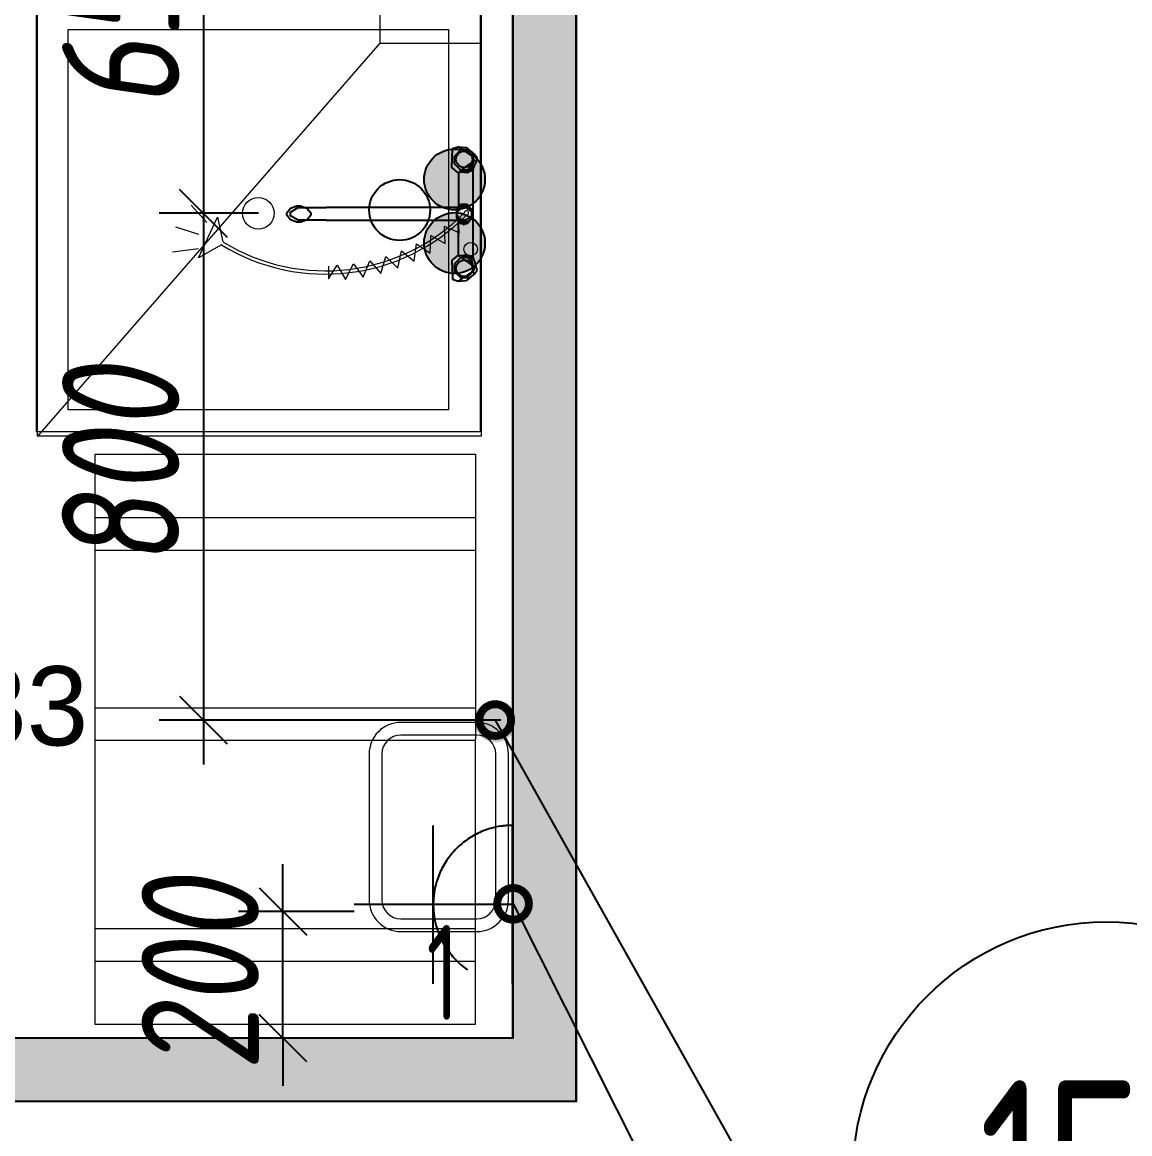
# Model space of a CAD drawing. Header units: millimetres. Extents: x -314343 to 8741575, y 21428 to 162031.
# Drawn here: x -208437 to -206689, y 111091 to 112845 of the extents above; entities that cross this region are included whole.
import ezdxf
from ezdxf import colors
from ezdxf.entities.mleader import LeaderData, LeaderLine
from ezdxf.enums import TextEntityAlignment as Align
from ezdxf.math import Vec2, Vec3

# ---------------------------------------------------------------- set-up
doc = ezdxf.new("R2010")
doc.units = ezdxf.units.MM
doc.header["$MEASUREMENT"] = 0
doc.header["$PDSIZE"] = -4
doc.linetypes.add('DASHED2', pattern=[9.525, 6.35, -3.175])
doc.layers.get('0').update_dxf_attribs({"color": 250, "lineweight": 9})
doc.layers.get('Defpoints').update_dxf_attribs({"color": 6})
for name, color, linetype, lineweight in [('АР_Маркер экспликации', 239, 'Continuous', 13), ('АР_Номер помещения', 1, 'Continuous', 25), ('АР_Перегородки газоблок', 165, 'Continuous', 30), ('АР_Перегородки газоблок_Штрих', 165, 'Continuous', 5), ('ТХ_пищеблок', 253, 'Continuous', 20)]:
    doc.layers.add(name, color=color, linetype=linetype, lineweight=lineweight)
for name, color, linetype in [('ТХ_ВК_трапы', 5, 'Continuous'), ('ТХ_Вода', 10, 'Continuous'), ('ТХ_пищеблок_позиции', 252, 'Continuous'), ('ТХ_привязки ЭО', 222, 'Continuous'), ('ТХ_привязки_ВК', 82, 'Continuous'), ('ТХ_привязки_ОВ', 200, 'Continuous'), ('ТХ_розетки ЭО', 222, 'Continuous')]:
    doc.layers.add(name, color=color, linetype=linetype)
doc.styles.add('GOST 2.304', font='CS_Gost2304.shx')
doc.styles.add('gost_A', font='CS_Gost2304.shx', dxfattribs={"width": 0.71})
doc.styles.add('ISOCPEUR', font='isocpeur.ttf', dxfattribs={"width": 0.7})
doc.styles.add('Standart Arial', font='arial.ttf', dxfattribs={"width": 0.7, "height": 250})
doc.styles.add('Архитектурный размер', font='isocpeur.ttf', dxfattribs={"width": 0.8, "oblique": 8})
doc.dimstyles.new('R_75', dxfattribs={"dimtxt": 185, "dimasz": 75, "dimexe": 70, "dimexo": 0, "dimgap": 38, "dimtad": 1, "dimdec": 0, "dimzin": 0, "dimdsep": 46, "dimtxsty": 'Архитектурный размер', "dimblk": 'OBLIQUE', "dimcen": 0, "dimdle": 70, "dimclrd": 256, "dimclre": 256, "dimclrt": 256, "dimadec": 0, "dimazin": 0, "dimtfac": 2, "dimtdec": 0, "dimtix": 1, "dimtmove": 0, "dimatfit": 3, "dimfxl": 1, "dimtvp": 3, "dimtolj": 1, "dimtzin": 0, "dimarcsym": 0})

# ---------------------------------------------------------------- blocks, each defined once
blk = doc.blocks.new('*U476')
at = {"layer": 'АР_Номер помещения', "color": 7}
blk.add_circle((-5271, -1713.5), 400, dxfattribs=at)
at = {"color": 7, "style": 'ISOCPEUR', "width": 0.7, "flags": 1}
blk.add_attdef('КАТЕГОРИЯ', (-499.2, -2092.2), '', height=250, dxfattribs=at)
at = {"layer": 'АР_Номер помещения', "color": 7, "style": 'ISOCPEUR', "width": 0.7}
blk.add_attdef('НОМЕР_ПОМЕЩЕНИЯ', text='', height=300, dxfattribs=at).set_placement((-5271, -1713.5), align=Align.MIDDLE_CENTER)
blk = doc.blocks.new('_DotSmall')
at = {"color": 0, "linetype": 'ByBlock', "const_width": 0.5}
blk.add_lwpolyline([(-0.0625, 0, 1), (0.0625, 0, 1)], format="xyb", close=True, dxfattribs=at)
blk = doc.blocks.new('_Oblique')
at = {"color": 0, "linetype": 'ByBlock', "lineweight": -2}
blk.add_line((-0.5, -0.5), (0.5, 0.5), dxfattribs=at)
blk = doc.blocks.new('*D568')
at = {"layer": 'Defpoints', "color": 0, "ltscale": 500, "transparency": 16777216}
for p in [(-208064.3, 113193.8), (-208151, 112543.8), (-208064.3, 112543.8)]:
    blk.add_point(p, dxfattribs=at)
at = {"layer": 'ТХ_привязки_ВК', "lineweight": -2, "ltscale": 500, "transparency": 16777216}
for p, q in [((-208151, 113263.8), (-208151, 112473.8)), ((-208064.3, 113193.8), (-208221, 113193.8)), ((-208064.3, 112543.8), (-208221, 112543.8))]:
    blk.add_line(p, q, dxfattribs=at)
at = {"layer": 'ТХ_привязки_ВК', "lineweight": -2, "ltscale": 500, "transparency": 16777216, "xscale": 75, "yscale": 75, "zscale": 75}
for p, rotation in [((-208151, 113193.8), 90), ((-208151, 112543.8), 270)]:
    blk.add_blockref('_Oblique', p, dxfattribs=dict(at, rotation=rotation))
at = {"layer": 'ТХ_привязки_ВК', "ltscale": 500, "transparency": 16777216, "insert": (-208281.5, 112868.8), "char_height": 185, "attachment_point": 5, "rotation": 90, "style": 'Архитектурный размер'}
blk.add_mtext('\\A1;650', dxfattribs=at)
blk = doc.blocks.new('*D569')
at = {"layer": 'Defpoints', "color": 0, "ltscale": 500, "transparency": 16777216}
for p in [(-208064.3, 112543.8), (-208151, 111744), (-207681.4, 111744)]:
    blk.add_point(p, dxfattribs=at)
at = {"layer": 'ТХ_привязки_ВК', "lineweight": -2, "ltscale": 500, "transparency": 16777216}
for p, q in [((-208151, 112613.8), (-208151, 111674)), ((-208064.3, 112543.8), (-208221, 112543.8)), ((-207681.4, 111744), (-208221, 111744))]:
    blk.add_line(p, q, dxfattribs=at)
at = {"layer": 'ТХ_привязки_ВК', "lineweight": -2, "ltscale": 500, "transparency": 16777216, "xscale": 75, "yscale": 75, "zscale": 75}
for p, rotation in [((-208151, 112543.8), 90), ((-208151, 111744), 270)]:
    blk.add_blockref('_Oblique', p, dxfattribs=dict(at, rotation=rotation))
at = {"layer": 'ТХ_привязки_ВК', "ltscale": 500, "transparency": 16777216, "insert": (-208281.5, 112143.9), "char_height": 185, "attachment_point": 5, "rotation": 90, "style": 'Архитектурный размер'}
blk.add_mtext('\\A1;800', dxfattribs=at)
blk = doc.blocks.new('*D607')
at = {"layer": 'Defpoints', "color": 0, "ltscale": 500, "transparency": 16777216}
for p in [(-208025.5, 111441.8), (-207913.2, 111441.8), (-207662.8, 111241.9)]:
    blk.add_point(p, dxfattribs=at)
at = {"layer": 'ТХ_привязки ЭО', "lineweight": -2, "ltscale": 500, "transparency": 16777216}
for p, q in [((-208025.5, 111441.8), (-208025.5, 111516.8)), ((-207913.2, 111441.8), (-208095.5, 111441.8)), ((-208025.5, 111241.9), (-208025.5, 111441.8)), ((-207662.8, 111241.9), (-208095.5, 111241.9)), ((-208025.5, 111241.9), (-208025.5, 111166.9))]:
    blk.add_line(p, q, dxfattribs=at)
at = {"layer": 'ТХ_привязки ЭО', "lineweight": -2, "ltscale": 500, "transparency": 16777216, "xscale": 75, "yscale": 75, "zscale": 75}
for p, rotation in [((-208025.5, 111441.8), 270), ((-208025.5, 111241.9), 90)]:
    blk.add_blockref('_Oblique', p, dxfattribs=dict(at, rotation=rotation))
at = {"layer": 'ТХ_привязки ЭО', "ltscale": 500, "transparency": 16777216, "insert": (-208156, 111341.9), "char_height": 185, "attachment_point": 5, "rotation": 90, "style": 'Архитектурный размер'}
blk.add_mtext('\\A1;200', dxfattribs=at)
blk = doc.blocks.new('*D620')
at = {"layer": 'Defpoints', "color": 0, "ltscale": 500, "transparency": 16777216}
for p in [(-208496.5, 112892.3), (-207872.8, 112892.3), (-207662.8, 111241.9)]:
    blk.add_point(p, dxfattribs=at)
at = {"layer": 'ТХ_привязки_ОВ', "lineweight": -2, "ltscale": 500, "transparency": 16777216}
for p, q in [((-208496.5, 111171.9), (-208496.5, 112962.3)), ((-207872.8, 112892.3), (-208566.5, 112892.3)), ((-207662.8, 111241.9), (-208566.5, 111241.9))]:
    blk.add_line(p, q, dxfattribs=at)
at = {"layer": 'ТХ_привязки_ОВ', "lineweight": -2, "ltscale": 500, "transparency": 16777216, "xscale": 75, "yscale": 75, "zscale": 75}
for p, rotation in [((-208496.5, 112892.3), 90), ((-208496.5, 111241.9), 270)]:
    blk.add_blockref('_Oblique', p, dxfattribs=dict(at, rotation=rotation))
at = {"layer": 'ТХ_привязки_ОВ', "ltscale": 500, "transparency": 16777216, "insert": (-208627, 112067.1), "char_height": 185, "attachment_point": 5, "rotation": 90, "style": 'Архитектурный размер'}
blk.add_mtext('\\A1;1650', dxfattribs=at)
blk = doc.blocks.new('*U503')
at = {"layer": 'ТХ_привязки ЭО', "color": 0, "linetype": 'ByBlock', "lineweight": -2}
for p, q in [((2.5, 0), (-2.5, 0)), ((0, 0), (0, -2.5)), ((2.5, -2.5), (-2.5, -2.5)), ((0, -2.5), (0, -5))]:
    blk.add_line(p, q, dxfattribs=at)
blk.add_arc((0, 0), 2.5, 180, 0, dxfattribs=at)
at = {"style": 'GOST 2.304', "width": 0.8, "flags": 1}
blk.add_attdef('MARKA', (-9.86, 4.543), '', height=2.5, dxfattribs=at)
at = {"ltscale": 50, "style": 'gost_A', "width": 0.71}
blk.add_attdef('№GRUP', text='', height=2.5, dxfattribs=at).set_placement((5.141, 6.046), align=Align.MIDDLE_CENTER)
blk = doc.blocks.new('*U523')
at = {"layer": 'ТХ_ВК_трапы', "color": 5, "lineweight": 0}
for p, q in [((305243.2, -196674.3), (305292.9, -196724.5)), ((305491.2, -196675.5), (305442.2, -196724.5)), ((305292.9, -196724.5), (305292.9, -196874.5)), ((305292.9, -196724.5), (305442.2, -196724.5)), ((305367.6, -196874.5), (305367.6, -196724.5)), ((305442.2, -196724.5), (305442.2, -196874.5)), ((305442.2, -196799.5), (305292.9, -196799.5)), ((305442.2, -196874.5), (305442.2, -196799.5)), ((305243.2, -196924.3), (305292.9, -196874.5)), ((305292.9, -196874.5), (305442.2, -196874.5)), ((305442.2, -196874.5), (305367.6, -196874.5)), ((305493.2, -196925.5), (305442.2, -196874.5))]:
    blk.add_line(p, q, dxfattribs=at)
at = {"layer": 'ТХ_привязки_ВК', "lineweight": 20}
ml = blk.add_multileader_mtext('Standard', dxfattribs=at)
ml.set_content('{\\fISOCPEUR|b0|i0|c204|p34;\\W0.8;Трап \\fISOCPEUR|b0|i0|c0|p34;dy-100}', color=256, style='Standart Arial')
ml.set_leader_properties()
ml.set_arrow_properties(name='DOTSMALL')
ml.build(insert=Vec2(0, 0))
ml.multileader.update_dxf_attribs({"text_left_attachment_type": 6, "text_right_attachment_type": 6, "dogleg_length": 50, "arrow_head_size": 100})
ctx = ml.context
ctx.base_point, ctx.char_height, ctx.arrow_head_size, ctx.landing_gap_size, ctx.plane_origin = Vec3(304950.5, -197230.8), 150, 100, 0, Vec3(316856.2, -166049.6)
ctx.left_attachment, ctx.right_attachment = 6, 6
notes = []
notes.append((ctx, [(0, (1, 1, 0), (304900.5, -197230.8), (1, 0), 50, [(0, [(305367.6, -196799.5)], 0, [])])]))
ctx.mtext.insert, ctx.mtext.width, ctx.mtext.defined_height, ctx.mtext.flow_direction = Vec3(304950.5, -197035.8), 2720.476, 5836.6, 5
for ctx, leaders in notes:
    for number, flags, end, landing, length, lines in leaders:
        leader = LeaderData()
        leader.index, (leader.has_last_leader_line, leader.has_dogleg_vector, leader.attachment_direction) = number, flags
        leader.last_leader_point, leader.dogleg_vector, leader.dogleg_length = Vec3(end), Vec3(landing), length
        for number, points, colour, breaks in lines:
            line = LeaderLine()
            line.index, line.vertices, line.color, line.breaks = number, Vec3.list(points), colors.encode_raw_color(colour), breaks
            leader.lines.append(line)
        ctx.leaders.append(leader)
blk = doc.blocks.new('*U529')
at = {"layer": 'ТХ_ВК_трапы', "color": 5, "lineweight": 0}
for p, q in [((305243.2, -196674.3), (305292.9, -196724.5)), ((305491.2, -196675.5), (305442.2, -196724.5)), ((305292.9, -196724.5), (305292.9, -196874.5)), ((305292.9, -196724.5), (305442.2, -196724.5)), ((305367.6, -196874.5), (305367.6, -196724.5)), ((305442.2, -196724.5), (305442.2, -196874.5)), ((305442.2, -196799.5), (305292.9, -196799.5)), ((305442.2, -196874.5), (305442.2, -196799.5)), ((305243.2, -196924.3), (305292.9, -196874.5)), ((305292.9, -196874.5), (305442.2, -196874.5)), ((305442.2, -196874.5), (305367.6, -196874.5)), ((305493.2, -196925.5), (305442.2, -196874.5))]:
    blk.add_line(p, q, dxfattribs=at)
at = {"layer": 'ТХ_привязки_ВК', "lineweight": 20}
ml = blk.add_multileader_mtext('Standard', dxfattribs=at)
ml.set_content('{\\fISOCPEUR|b0|i0|c204|p34;\\W0.8;Трап \\fISOCPEUR|b0|i0|c0|p34;dy-100}', color=256, style='Standart Arial')
ml.set_leader_properties()
ml.set_arrow_properties(name='DOTSMALL')
ml.build(insert=Vec2(0, 0))
ml.multileader.update_dxf_attribs({"text_left_attachment_type": 6, "text_right_attachment_type": 6, "dogleg_length": 50, "arrow_head_size": 100})
ctx = ml.context
ctx.base_point, ctx.char_height, ctx.arrow_head_size, ctx.landing_gap_size, ctx.plane_origin = Vec3(304604.4, -197323.7), 150, 100, 0, Vec3(316856.2, -166049.6)
ctx.left_attachment, ctx.right_attachment, ctx.text_align_type = 6, 6, 2
notes = []
notes.append((ctx, [(1, (1, 1, 0), (305542.4, -197323.7), (-1, 0), 50, [(0, [(305367.6, -196799.5)], 0, [])])]))
ctx.mtext.insert, ctx.mtext.width, ctx.mtext.defined_height, ctx.mtext.alignment, ctx.mtext.flow_direction = Vec3(305492.4, -197128.7), 2720.476, 5836.6, 3, 5
for ctx, leaders in notes:
    for number, flags, end, landing, length, lines in leaders:
        leader = LeaderData()
        leader.index, (leader.has_last_leader_line, leader.has_dogleg_vector, leader.attachment_direction) = number, flags
        leader.last_leader_point, leader.dogleg_vector, leader.dogleg_length = Vec3(end), Vec3(landing), length
        for number, points, colour, breaks in lines:
            line = LeaderLine()
            line.index, line.vertices, line.color, line.breaks = number, Vec3.list(points), colors.encode_raw_color(colour), breaks
            leader.lines.append(line)
        ctx.leaders.append(leader)

msp = doc.modelspace()

# ---------------------------------------------------------------- hatches: boundary and pattern name
at = {"layer": 'АР_Перегородки газоблок_Штрих', "ltscale": 100}
h = msp.add_hatch(dxfattribs=at)
h.set_pattern_fill('AR-CONC', color=252, scale=30)
h.set_pattern_definition([(50, (0, 0), (215.17805, -18.82564), [22.5, -247.5]), (355, (0, 0), (-41.6254, 225.65764), [18, -198]), (100.45144, (17.93, -1.57), (173.55265, 206.832), [19.12206, -210.34263]), (46.1842, (0, 60), (320.1724, -49.65578), [33.75, -371.25]), (96.63564, (26.68, 55.86), (280.3986, 292.2356), [28.6831, -315.51413]), (351.18416, (0, 60), (280.3986, 292.2356), [27, -297]), (21, (30, 45), (179.07212, -120.78567), [22.5, -247.5]), (326, (30, 45), (72.9946, 217.54501), [18, -198]), (71.45144, (44.92, 34.93), (252.06671, 96.75935), [19.12206, -210.34263]), (37.5, (0, 0), (3.647957, 99.868156), [0, -195.6, 0, -201, 0, -198.75]), (7.5, (0, 0), (78.92086, 118.323514), [0, -114.6, 0, -191.1, 0, -75.75]), (327.5, (-66.9, 0), (160.14673, -6.766462), [0, -75, 0, -234, 0, -310.5]), (317.5, (-96.9, 0), (174.95585, 30.031495), [0, -97.5, 0, -155.4, 0, -220.5])])
h.paths.add_polyline_path([(-207562.8, 114693.8), (-207060.8, 114693.8), (-207060.8, 114793.8), (-211555.4, 114793.8), (-211555.4, 114693.8), (-210693.8, 114693.8), (-210693.8, 113930.7), (-210593.8, 113930.7), (-210593.8, 114693.8), (-207662.8, 114693.8), (-207662.8, 111241.9), (-210361.8, 111243.1), (-210361.8, 111423.9), (-210461.8, 111423.9), (-210461.8, 110864.7), (-210361.8, 110864.7), (-210361.8, 111143.1), (-207562.8, 111141.5)])
at = {"layer": 'ТХ_Вода', "ltscale": 100}
h = msp.add_hatch(color=256, dxfattribs=at)
h.dxf.hatch_style = 1
edge = h.paths.add_edge_path()
edge.add_arc((-207754.6, 112496.8), 48, 0, 360)
edge = h.paths.add_edge_path()
edge.add_arc((-207754.6, 112597.2), 48, 0, 360)
at = {"layer": 'ТХ_Вода'}
h = msp.add_hatch(color=256, dxfattribs=at)
h.paths.add_polyline_path([(-207656.8, 111740.8, 0.359357), (-207682.3, 111774.8), (-207682.3, 111740.8)])
h.paths.add_polyline_path([(-207656.8, 111740.8), (-207682.3, 111740.8), (-207682.3, 111709.8, 0.33343)])
h.paths.add_polyline_path([(-207682.3, 111709.8), (-207682.3, 111774.8, 0.059357), (-207690.2, 111775.7, 0.000404), (-207690.2, 111775.7), (-207690.2, 111708.9, 0.059762)])
h.paths.add_polyline_path([(-207690.2, 111708.9), (-207690.2, 111775.7, 0.998384)])

# ---------------------------------------------------------------- linework, layer by layer
at = {"layer": 'АР_Перегородки газоблок', "color": 252, "ltscale": 100}
for points in [[(-210361.8, 111243.1), (-207662.8, 111241.9), (-207662.8, 114693.8)], [(-210361.8, 111143.1), (-207562.8, 111141.9), (-207562.8, 114693.8)]]:
    msp.add_lwpolyline(points, dxfattribs=at)
at = {"layer": 'ТХ_Вода'}
for centre in [(-207754.6, 112597.2), (-207841.3, 112548.9), (-207754.6, 112496.8)]:
    msp.add_circle(centre, 48, dxfattribs=at)
at = {"layer": 'ТХ_пищеблок'}
for p, q in [((-208412.8, 112192.3), (-208412.8, 113592.3)), ((-207712.8, 113592.3), (-207712.8, 112192.3)), ((-207872.8, 112972.3), (-207872.8, 112812.3)), ((-207872.8, 112812.3), (-208412.8, 112192.3)), ((-207872.8, 112812.3), (-207712.8, 112812.3)), ((-207712.8, 112192.3), (-208412.8, 112192.3)), ((-208321.9, 111263.6), (-208321.8, 112163.6)), ((-208321.8, 112163.6), (-207721.8, 112163.5)), ((-207721.8, 112163.5), (-207721.9, 111263.5)), ((-208321.8, 112063.5), (-207721.8, 112063.5)), ((-208321.8, 112012.1), (-207721.8, 112012.1)), ((-208321.8, 111763.5), (-207721.8, 111763.5)), ((-207719.5, 111740.3), (-207839.5, 111740.3)), ((-208321.8, 111712.1), (-207721.8, 111712.1)), ((-207719.5, 111720.3), (-207839.5, 111720.3)), ((-207889.5, 111690.3), (-207889.5, 111460.3)), ((-207869.5, 111690.3), (-207869.5, 111460.3)), ((-207689.5, 111460.3), (-207689.5, 111690.3)), ((-207669.5, 111460.3), (-207669.5, 111690.3)), ((-207839.5, 111430.3), (-207719.5, 111430.3)), ((-208321.9, 111415), (-207721.9, 111415)), ((-207839.5, 111410.3), (-207719.5, 111410.3)), ((-208321.9, 111363.6), (-207721.9, 111363.5)), ((-207721.9, 111263.5), (-208321.9, 111263.6))]:
    msp.add_line(p, q, dxfattribs=at)
at = {"layer": 'ТХ_пищеблок', "color": 132}
for p, q in [((-208414.3, 112198.8), (-208414.3, 113538.8)), ((-207714.3, 113538.8), (-207714.3, 112198.8)), ((-208364.3, 112233.8), (-208364.3, 112833.8)), ((-208364.3, 112833.8), (-207764.3, 112833.8)), ((-207764.3, 112833.8), (-207764.3, 112233.8)), ((-207764.3, 112233.8), (-208364.3, 112233.8)), ((-207714.3, 112198.8), (-208414.3, 112198.8))]:
    msp.add_line(p, q, dxfattribs=at)
at = {"layer": 'ТХ_пищеблок', "color": 132, "linetype": 'ByBlock', "lineweight": -2, "ltscale": 100}
for p, q in [((-207758.8, 112615.9), (-207757.9, 112645.9)), ((-207758.8, 112615.9), (-207757.9, 112645.9)), ((-207757.9, 112645.9), (-207748.9, 112648.9)), ((-207757.9, 112645.9), (-207748.9, 112648.9)), ((-207754.9, 112633.9), (-207744.9, 112643.9)), ((-207754.9, 112633.9), (-207744.9, 112643.9)), ((-207724.9, 112633), (-207748.9, 112648.9)), ((-207748.9, 112648.9), (-207735.9, 112647.9)), ((-207724.9, 112633), (-207748.9, 112648.9)), ((-207734.9, 112643.9), (-207744.9, 112643.9)), ((-207734.9, 112643.9), (-207744.9, 112643.9)), ((-207722.9, 112637), (-207735.9, 112647.9)), ((-207722.9, 112637), (-207735.9, 112647.9)), ((-207734.9, 112643.9), (-207725.9, 112634)), ((-207734.9, 112643.9), (-207725.9, 112634)), ((-207754.8, 112621.9), (-207754.9, 112633.9)), ((-207754.8, 112621.9), (-207754.9, 112633.9)), ((-207744.8, 112611.9), (-207754.8, 112621.9)), ((-207744.8, 112611.9), (-207754.8, 112621.9)), ((-207745.8, 112610.9), (-207725.9, 112625)), ((-207745.8, 112610.9), (-207725.9, 112625)), ((-207725.8, 112622), (-207734.8, 112611.9)), ((-207725.8, 112622), (-207734.8, 112611.9)), ((-207725.9, 112625), (-207727.8, 112614)), ((-207725.9, 112625), (-207727.8, 112614)), ((-207722.9, 112637), (-207725.9, 112635)), ((-207722.9, 112637), (-207725.9, 112635)), ((-207725.9, 112635), (-207724.9, 112633)), ((-207725.9, 112635), (-207724.9, 112633)), ((-207725.9, 112634), (-207725.8, 112622)), ((-207725.9, 112634), (-207725.8, 112622)), ((-207723.9, 112626), (-207725.9, 112625)), ((-207723.9, 112626), (-207725.9, 112625)), ((-207725.8, 112612), (-207721.8, 112623)), ((-207725.8, 112612), (-207721.8, 112623)), ((-207723.9, 112626), (-207724.9, 112633)), ((-207723.9, 112626), (-207724.9, 112633)), ((-207722.9, 112637), (-207718.9, 112632)), ((-207722.9, 112637), (-207718.9, 112632)), ((-207718.9, 112632), (-207721.8, 112623)), ((-207718.9, 112632), (-207721.8, 112623)), ((-207748.8, 112607.9), (-207758.8, 112615.9)), ((-207748.8, 112607.9), (-207758.8, 112615.9)), ((-207745.8, 112610.9), (-207748.8, 112607.9)), ((-207745.8, 112610.9), (-207748.8, 112607.9)), ((-207748.8, 112607.9), (-207745.8, 112608.9)), ((-207748.8, 112607.9), (-207745.8, 112608.9)), ((-207748.5, 112608), (-207748.4, 112552.9)), ((-207736.8, 112608.9), (-207745.8, 112610.9)), ((-207736.8, 112608.9), (-207745.8, 112610.9)), ((-207734.8, 112607.9), (-207745.8, 112608.9)), ((-207734.8, 112607.9), (-207745.8, 112608.9)), ((-207734.8, 112611.9), (-207744.8, 112611.9)), ((-207734.8, 112611.9), (-207744.8, 112611.9)), ((-207727.8, 112614), (-207736.8, 112608.9)), ((-207727.8, 112614), (-207736.8, 112608.9)), ((-207725.8, 112612), (-207734.8, 112607.9)), ((-207725.8, 112612), (-207734.8, 112607.9)), ((-207725.8, 112612), (-207725.7, 112473.8)), ((-208019.4, 112544.6), (-208013.5, 112551.7)), ((-208013.5, 112551.7), (-208003.5, 112555.7)), ((-208013.5, 112545.7), (-208001.5, 112552.7)), ((-208003.5, 112555.7), (-207997.5, 112555.7)), ((-208001.5, 112552.7), (-207957.5, 112552.7)), ((-207997.5, 112555.7), (-207987.5, 112551.7)), ((-207987.5, 112551.7), (-207981.4, 112544.7)), ((-207748.4, 112552.9), (-207957.5, 112552.7)), ((-207744.5, 112557.9), (-207751.5, 112548.9)), ((-207744.5, 112557.9), (-207751.5, 112548.9)), ((-207744.5, 112554.9), (-207751.5, 112547.9)), ((-207744.5, 112554.9), (-207751.5, 112547.9)), ((-207742.4, 112552.9), (-207751.5, 112545.8)), ((-207734.5, 112557.9), (-207744.5, 112557.9)), ((-207734.5, 112557.9), (-207744.5, 112557.9)), ((-207733.5, 112554.8), (-207744.5, 112554.9)), ((-207733.5, 112554.8), (-207744.5, 112554.9)), ((-207736.5, 112552.9), (-207742.4, 112552.9)), ((-207726.5, 112545.8), (-207736.5, 112552.9)), ((-207726.5, 112545.8), (-207736.5, 112552.9)), ((-207727.5, 112548.8), (-207734.5, 112557.9)), ((-207727.5, 112548.8), (-207734.5, 112557.9)), ((-207726.5, 112547.8), (-207733.5, 112554.8)), ((-207726.5, 112547.8), (-207733.5, 112554.8)), ((-208019.4, 112540.6), (-208019.4, 112544.6)), ((-208013.4, 112533.7), (-208019.4, 112540.6)), ((-208013.4, 112539.7), (-208013.5, 112545.7)), ((-208001.4, 112532.7), (-208013.4, 112539.7)), ((-207987.4, 112533.7), (-207997.4, 112529.7)), ((-207981.4, 112540.7), (-207987.4, 112533.7)), ((-207981.4, 112544.7), (-207981.4, 112540.7)), ((-207751.5, 112548.9), (-207751.6, 112536.9)), ((-207751.5, 112548.9), (-207751.6, 112536.9)), ((-207751.6, 112537.9), (-207744.6, 112530.9)), ((-207751.6, 112537.9), (-207744.6, 112530.9)), ((-207751.6, 112536.9), (-207744.6, 112527.9)), ((-207751.6, 112536.9), (-207744.6, 112527.9)), ((-207742.4, 112532.8), (-207751.5, 112539.8)), ((-207736.6, 112532.9), (-207726.6, 112539.8)), ((-207736.6, 112532.9), (-207726.6, 112539.8)), ((-207734.6, 112527.9), (-207727.6, 112536.8)), ((-207734.6, 112527.9), (-207727.6, 112536.8)), ((-207733.6, 112530.8), (-207726.6, 112537.8)), ((-207733.6, 112530.8), (-207726.6, 112537.8)), ((-207727.6, 112536.8), (-207727.5, 112548.8)), ((-207727.6, 112536.8), (-207727.5, 112548.8)), ((-207726.6, 112537.8), (-207726.5, 112547.8)), ((-207726.6, 112537.8), (-207726.5, 112547.8)), ((-208003.4, 112529.7), (-208013.4, 112533.7)), ((-207997.4, 112529.7), (-208003.4, 112529.7)), ((-207957.4, 112532.7), (-208001.4, 112532.7)), ((-207957.4, 112532.7), (-207748.5, 112532.9)), ((-207748.4, 112477.8), (-207748.4, 112532.9)), ((-207744.6, 112530.9), (-207733.6, 112530.8)), ((-207744.6, 112530.9), (-207733.6, 112530.8)), ((-207744.6, 112527.9), (-207734.6, 112527.9)), ((-207744.6, 112527.9), (-207734.6, 112527.9)), ((-207736.5, 112532.8), (-207742.4, 112532.8)), ((-207748.7, 112477.9), (-207758.7, 112469.9)), ((-207748.7, 112477.9), (-207758.7, 112469.9)), ((-207758.7, 112469.9), (-207757.7, 112439.9)), ((-207758.7, 112469.9), (-207757.7, 112439.9)), ((-207744.7, 112473.9), (-207754.7, 112463.9)), ((-207744.7, 112473.9), (-207754.7, 112463.9)), ((-207754.7, 112463.9), (-207754.7, 112451.9)), ((-207754.7, 112463.9), (-207754.7, 112451.9)), ((-207748.7, 112477.9), (-207745.7, 112476.9)), ((-207745.7, 112474.9), (-207748.7, 112477.9)), ((-207748.7, 112477.9), (-207745.7, 112476.9)), ((-207745.7, 112474.9), (-207748.7, 112477.9)), ((-207734.7, 112477.9), (-207745.7, 112476.9)), ((-207734.7, 112477.9), (-207745.7, 112476.9)), ((-207736.7, 112476.9), (-207745.7, 112474.9)), ((-207736.7, 112476.9), (-207745.7, 112474.9)), ((-207745.7, 112474.9), (-207725.7, 112460.8)), ((-207745.7, 112474.9), (-207725.7, 112460.8)), ((-207734.7, 112473.9), (-207744.7, 112473.9)), ((-207734.7, 112473.9), (-207744.7, 112473.9)), ((-207727.7, 112471.8), (-207736.7, 112476.9)), ((-207727.7, 112471.8), (-207736.7, 112476.9)), ((-207725.7, 112473.8), (-207734.7, 112477.9)), ((-207725.7, 112473.8), (-207734.7, 112477.9)), ((-207725.7, 112463.8), (-207734.7, 112473.9)), ((-207725.7, 112463.8), (-207734.7, 112473.9)), ((-207725.7, 112460.8), (-207727.7, 112471.8)), ((-207725.7, 112460.8), (-207727.7, 112471.8)), ((-207725.7, 112473.8), (-207721.7, 112462.8)), ((-207725.7, 112473.8), (-207721.7, 112462.8)), ((-207725.7, 112451.8), (-207725.7, 112463.8)), ((-207725.7, 112451.8), (-207725.7, 112463.8)), ((-207754.7, 112451.9), (-207744.7, 112441.9)), ((-207754.7, 112451.9), (-207744.7, 112441.9)), ((-207724.7, 112452.8), (-207748.8, 112436.9)), ((-207724.7, 112452.8), (-207748.8, 112436.9)), ((-207722.7, 112448.8), (-207735.7, 112437.9)), ((-207722.7, 112448.8), (-207735.7, 112437.9)), ((-207734.7, 112441.9), (-207725.7, 112451.8)), ((-207734.7, 112441.9), (-207725.7, 112451.8)), ((-207723.7, 112459.8), (-207725.7, 112460.8)), ((-207723.7, 112459.8), (-207725.7, 112460.8)), ((-207725.7, 112450.8), (-207724.7, 112452.8)), ((-207725.7, 112450.8), (-207724.7, 112452.8)), ((-207722.7, 112448.8), (-207725.7, 112450.8)), ((-207722.7, 112448.8), (-207725.7, 112450.8)), ((-207723.7, 112459.8), (-207724.7, 112452.8)), ((-207723.7, 112459.8), (-207724.7, 112452.8)), ((-207722.7, 112448.8), (-207718.7, 112453.8)), ((-207722.7, 112448.8), (-207718.7, 112453.8)), ((-207718.7, 112453.8), (-207721.7, 112462.8)), ((-207718.7, 112453.8), (-207721.7, 112462.8)), ((-207757.7, 112439.9), (-207748.8, 112436.9)), ((-207757.7, 112439.9), (-207748.8, 112436.9)), ((-207748.8, 112436.9), (-207735.7, 112437.9)), ((-207734.7, 112441.9), (-207744.7, 112441.9)), ((-207734.7, 112441.9), (-207744.7, 112441.9))]:
    msp.add_line(p, q, dxfattribs=at)
at = {"layer": 'ТХ_пищеблок', "color": 132, "transparency": 33554687}
for p, q in [((-208145.8, 112529.5, 0), (-208170.4, 112556.5, 0)), ((-208158.5, 112473.5, 0), (-208129, 112537.9, 0)), ((-208129, 112537.9, 0), (-208120.4, 112498.8, 0)), ((-207746.9, 112513, 0), (-207750.6, 112540.6, 0)), ((-207750.6, 112540.6, 0), (-207739.7, 112524.3, 0)), ((-208158.4, 112510.3, 0), (-208194.3, 112521.9, 0)), ((-207769.4, 112496, 0), (-207770.6, 112523.7, 0)), ((-207770.6, 112523.7, 0), (-207746.9, 112513, 0)), ((-207793.2, 112480.9, 0), (-207792, 112508.7, 0)), ((-207792, 112508.7, 0), (-207769.4, 112496, 0)), ((-208158.6, 112487.5, 0), (-208199.6, 112482.7, 0)), ((-208122.5, 112494.1, 0), (-208158.5, 112473.5, 0)), ((-207844.3, 112457.4, 0), (-207838.3, 112484.5, 0)), ((-207838.3, 112484.5, 0), (-207818.2, 112468.1, 0)), ((-207818.2, 112468.1, 0), (-207814.7, 112495.6, 0)), ((-207814.7, 112495.6, 0), (-207793.2, 112480.9, 0)), ((-207926.6, 112439.5, 0), (-207913.9, 112464.2, 0)), ((-207913.9, 112464.2, 0), (-207898.7, 112443.1, 0)), ((-207898.7, 112443.1, 0), (-207888.1, 112468.8, 0)), ((-207888.1, 112468.8, 0), (-207871.2, 112449, 0)), ((-207871.2, 112449, 0), (-207862.9, 112475.6, 0)), ((-207862.9, 112475.6, 0), (-207844.3, 112457.4, 0)), ((-207953.8, 112460.4, 0), (-207953.7, 112440.2, 0)), ((-207953.7, 112440.2, 0), (-207939.9, 112461.9, 0)), ((-207939.9, 112461.9, 0), (-207926.6, 112439.5, 0))]:
    msp.add_line(p, q, dxfattribs=at)
at = {"layer": 'ТХ_пищеблок', "color": 132, "linetype": 'ByBlock', "lineweight": -2, "ltscale": 100}
for centre in [(-207739.4, 112628.9), (-207739.4, 112628.9), (-207739.2, 112456.9), (-207739.2, 112456.9)]:
    msp.add_circle(centre, 13, dxfattribs=at)
at = {"layer": 'ТХ_пищеблок', "color": 132}
msp.add_circle((-208064.3, 112543.8), 25, dxfattribs=at)
at = {"layer": 'ТХ_пищеблок', "color": 132, "lineweight": 0}
msp.add_circle((-207729.2, 112487.3), 10.6, dxfattribs=at)
msp.add_circle((-207729.2, 112487.3), 10.6, dxfattribs=at)
at = {"layer": 'ТХ_пищеблок', "color": 132, "transparency": 33554687}
for centre, radius, start, end in [((-207958.7, 112761.2, 0), 313.4, 238.4878, 315.4577), ((-207958.7, 112761.2, 0), 308.2, 238.4878, 315.4577), ((-207735.8, 112544.7, 0), 3.28, 277.3177, 173.5976)]:
    msp.add_arc(centre, radius, start, end, dxfattribs=at)
at = {"layer": 'ТХ_пищеблок'}
for centre, radius, start, end in [((-207839.5, 111690.3), 50, 90, 180), ((-207719.5, 111690.3), 50, 0, 90), ((-207839.5, 111690.3), 30, 90, 180), ((-207719.5, 111690.3), 30, 0, 90), ((-207839.5, 111460.3), 50, 180, 270), ((-207839.5, 111460.3), 30, 180, 270), ((-207719.5, 111460.3), 50, 270, 0), ((-207719.5, 111460.3), 30, 270, 0)]:
    msp.add_arc(centre, radius, start, end, dxfattribs=at)

# ---------------------------------------------------------------- block references
at = {"layer": 'АР_Маркер экспликации', "color": 253}
ref = msp.add_blockref('*U476', (-201455.1, 112739), dxfattribs=at)
ref.add_attrib('НОМЕР_ПОМЕЩЕНИЯ', '152', dxfattribs={"layer": 'АР_Номер помещения', "color": 7, "height": 300, "style": 'ISOCPEUR', "width": 0.7}).set_placement((-206726.1, 111025.5), align=Align.MIDDLE_CENTER)
at = {"layer": 'ТХ_ВК_трапы', "color": 2}
for name, p in [('*U523', (-514486.7, 309482.8)), ('*U529', (-510630.9, 308314.7))]:
    msp.add_blockref(name, p, dxfattribs=at)
at = {"layer": 'ТХ_розетки ЭО', "linetype": 'DASHED2', "ltscale": 50, "xscale": 50.00000000000001, "yscale": 50.00000000000001, "zscale": 50.00000000000001, "rotation": 270}
msp.add_blockref('*U503', (-207663.2, 111452.8), dxfattribs=at)

# ---------------------------------------------------------------- texts
at = {"layer": 'ТХ_пищеблок_позиции', "color": 5, "style": 'Standart Arial'}
msp.add_text('П033', height=125, dxfattribs=at).set_placement((-208749.5, 111704, 2.5))
at = {"layer": 'ТХ_привязки ЭО', "ltscale": 50, "insert": (-207746.6, 111345.6), "char_height": 150, "width": 111.951, "attachment_point": 6, "style": 'ISOCPEUR'}
msp.add_mtext('1', dxfattribs=at)

# ---------------------------------------------------------------- dimensions: what is measured, and where the dimension line sits
at = {"layer": 'ТХ_привязки ЭО', "ltscale": 500}
dim = msp.add_linear_dim(base=(-208025.5, 111441.8), p1=(-207662.8, 111241.9), p2=(-207913.2, 111441.8), angle=90, dimstyle='R_75', override={"dimpost": '\\X'}, dxfattribs=at)
dim.commit()
dim.dimension.update_dxf_attribs({"geometry": '*D607', "text_midpoint": (-208156, 111341.9)})
at = {"layer": 'ТХ_привязки_ВК', "ltscale": 500}
for base, p1, p2, picture, middle in [((-208151, 112543.8), (-208064.3, 113193.8), (-208064.3, 112543.8), '*D568', (-208281.5, 112868.8)), ((-208151, 111744), (-208064.3, 112543.8), (-207681.4, 111744), '*D569', (-208281.5, 112143.9))]:
    dim = msp.add_linear_dim(base=base, p1=p1, p2=p2, angle=90, dimstyle='R_75', override={"dimpost": '\\X'}, dxfattribs=at)
    dim.commit()
    dim.dimension.update_dxf_attribs({"geometry": picture, "text_midpoint": middle})
at = {"layer": 'ТХ_привязки_ОВ', "ltscale": 500}
dim = msp.add_linear_dim(base=(-208496.5, 112892.3), p1=(-207662.8, 111241.9), p2=(-207872.8, 112892.3), angle=90, dimstyle='R_75', override={"dimpost": '\\X'}, dxfattribs=at)
dim.commit()
dim.dimension.update_dxf_attribs({"geometry": '*D620', "text_midpoint": (-208627, 112067.1)})

# ---------------------------------------------------------------- leaders
at = {"layer": 'ТХ_привязки ЭО'}
ml = msp.add_multileader_mtext('Standard', dxfattribs=at)
ml.set_content('\\pxql,t3;Водонагреватель проточный{\\A1; мин.100 л/час.- \\P12,0 кВт 3Ф 380В\\P}Розетка 380В -1шт. на высоте 1100 мм от у.ч.п.', color=256, style='Standart Arial')
ml.set_leader_properties()
ml.set_arrow_properties(name='DOTSMALL')
ml.build(insert=Vec2(0, 0))
ml.multileader.update_dxf_attribs({"text_left_attachment_type": 6, "text_right_attachment_type": 6, "dogleg_length": 50, "arrow_head_size": 100})
ctx = ml.context
ctx.base_point, ctx.char_height, ctx.arrow_head_size, ctx.landing_gap_size, ctx.plane_origin = Vec3(-195375.6, 87172.2, 977), 200, 100, 0.09, Vec3(-190274.9, 136996.1, 977)
ctx.left_attachment, ctx.right_attachment = 6, 6
notes = []
notes.append((ctx, [(0, (1, 1, 0), (-195425.6, 87172.2, 977), (1, 0), 50, [(1, [(-207662.3, 111454, 977)], 0, [])])]))
ctx.mtext.insert, ctx.mtext.width, ctx.mtext.defined_height, ctx.mtext.flow_direction = Vec3(-195375.5, 87431, 977), 4479.653, 5836.6, 5
at = {"layer": 'ТХ_привязки_ВК', "lineweight": 20}
ml = msp.add_multileader_mtext('Standard', dxfattribs=at)
ml.set_content('\\A1;Водонагреватель проточный мин.100 л/час. - учесть в ВК\\P\\pq*;{\\A0;Вентили подвода хол. воды dy-15 на Н-1100 от УЧП.\\PПредусмотреть разводку от водонагревателя к мойке\\P\\pql;}Давление сети от 0,15 до 0,6 МПа\\PПрисоединение вход/выход - G {\\H0.7x;\\S1#2;}" (подвод на H=1300 мм)\\PТребования к подключению - см. руководство\\PПредусмотреть трубопроводы и арматуру для подключения потребителей ', color=256, style='Standart Arial')
ml.set_leader_properties()
ml.set_arrow_properties(name='DOTSMALL')
ml.build(insert=Vec2(0, 0))
ml.multileader.update_dxf_attribs({"text_left_attachment_type": 6, "text_right_attachment_type": 6, "dogleg_length": 50, "arrow_head_size": 100})
ctx = ml.context
ctx.base_point, ctx.char_height, ctx.arrow_head_size, ctx.landing_gap_size, ctx.plane_origin = Vec3(-195458.8, 90015.8), 200, 100, 0, Vec3(-159602.5, 148126.7)
ctx.left_attachment, ctx.right_attachment = 6, 6
notes.append((ctx, [(1, (1, 1, 0), (-195508.8, 90015.8), (1, 0), 50, [(4, [(-207690.4, 111744)], 0, [])])]))
ctx.mtext.insert, ctx.mtext.width, ctx.mtext.defined_height, ctx.mtext.flow_direction = Vec3(-195458.8, 90271.4), 6144.069, 206.6, 5
for ctx, leaders in notes:
    for number, flags, end, landing, length, lines in leaders:
        leader = LeaderData()
        leader.index, (leader.has_last_leader_line, leader.has_dogleg_vector, leader.attachment_direction) = number, flags
        leader.last_leader_point, leader.dogleg_vector, leader.dogleg_length = Vec3(end), Vec3(landing), length
        for number, points, colour, breaks in lines:
            line = LeaderLine()
            line.index, line.vertices, line.color, line.breaks = number, Vec3.list(points), colors.encode_raw_color(colour), breaks
            leader.lines.append(line)
        ctx.leaders.append(leader)

doc.saveas('drawing.dxf')
